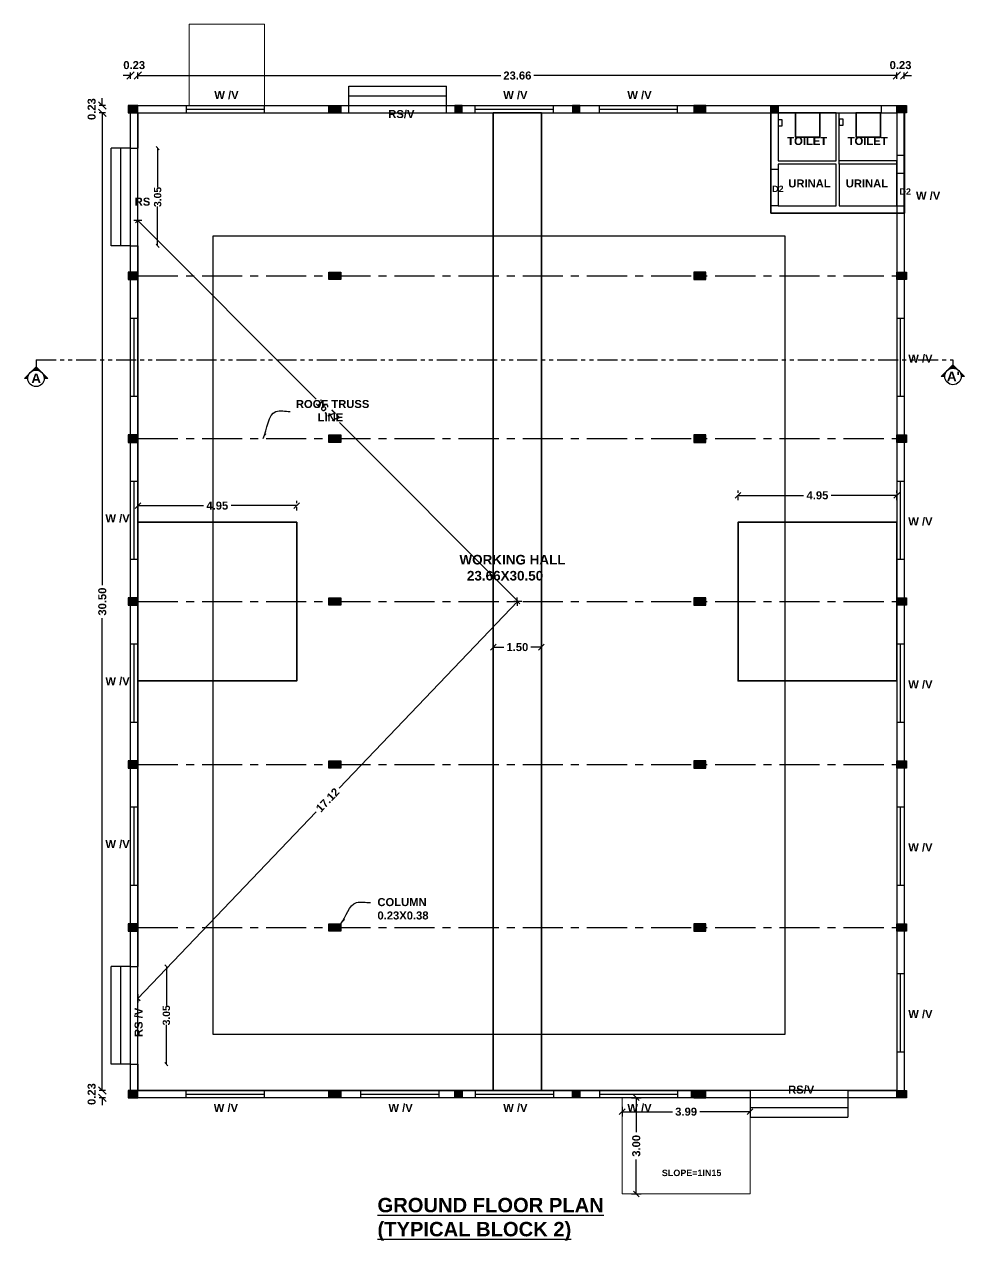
# Model space of a CAD drawing. Header units: metres. Extents: x 5701 to 70840, y 2546 to 3839.
# Drawn here: x 5973.12 to 6002.43, y 2546.17 to 2584.12 of the extents above; entities that cross this region are included whole.
import ezdxf

# ---------------------------------------------------------------- set-up
doc = ezdxf.new("R2010")
doc.units = ezdxf.units.M
doc.header["$PDMODE"] = 34
for name, pattern in [('CENTER', [2, 1.25, -0.25, 0.25, -0.25]), ('DOT2', [0.125, 0, -0.125]), ('PHANTOM2', [1.25, 0.625, -0.125, 0.125, -0.125, 0.125, -0.125])]:
    doc.linetypes.add(name, pattern=pattern)
for name, color, linetype, lineweight in [('BLK_2_DA_RAMP_1', 7, 'Continuous', 0), ('DIST_EXIT', 7, 'Continuous', 0), ('WASTE_DISPOSAL', 7, 'Continuous', 0)]:
    doc.layers.add(name, color=color, linetype=linetype, lineweight=lineweight)
for name, color, linetype in [('BLK_2_FLR_0_BLT_UP_AREA', 7, 'Continuous'), ('BLK_2_FLR_0_EXIT_WIDTH_DOOR', 7, 'Continuous'), ('BLK_2_FLR_0_REGULAR_ROOM_1', 7, 'Continuous'), ('BLK_2_FLR_0_ROOM_1_LIGHT_VENTILATION_1', 7, 'Continuous'), ('BLK_2_FLR_0_ROOM_1_LIGHT_VENTILATION_2', 7, 'Continuous'), ('BLK_2_FLR_0_ROOM_1_LIGHT_VENTILATION_3', 7, 'Continuous'), ('BLK_2_FLR_0_URINAL', 235, 'Continuous'), ('BLK_2_FLR_0_WASH', 243, 'Continuous'), ('BLK_2_FLR_0_WATER_CLOSET', 213, 'Continuous'), ('BLK_2_FLR_1_ROOF_AREA', 7, 'Continuous'), ('TOILET_VENTILATION', 7, 'Continuous'), ('WORKSHOP_AREA', 7, 'Continuous')]:
    doc.layers.add(name, color=color, linetype=linetype)
doc.styles.get("Standard").update_dxf_attribs({"font": 'arialbd.ttf'})
doc.styles.add('style1', font='arialbd.ttf', dxfattribs={"height": 0.24})
doc.dimstyles.new('APP', dxfattribs={"dimscale": 0, "dimtxt": 0.23, "dimasz": 0.1, "dimexe": 0.18, "dimexo": 0.0625, "dimgap": 0, "dimtad": 0, "dimzin": 4, "dimdsep": 46, "dimtxsty": 'Standard', "dimblk1": 'OBLIQUE', "dimblk2": 'OBLIQUE', "dimsah": 1, "dimcen": 0.09, "dimse1": 1, "dimse2": 1, "dimclrt": 4, "dimadec": 0, "dimazin": 0, "dimtfac": 1, "dimtmove": 0, "dimatfit": 3, "dimldrblk": 'OBLIQUE', "dimfxl": 0, "dimtolj": 1, "dimtzin": 0, "dimarcsym": 0})
doc.dimstyles.get("Standard").update_dxf_attribs({"dimtxt": 0.18, "dimasz": 0.18, "dimexe": 0.18, "dimexo": 0.0625, "dimgap": 0.09, "dimtad": 0, "dimtih": 1, "dimtoh": 1, "dimdec": 4, "dimzin": 0, "dimdsep": 46, "dimtxsty": 'Standard', "dimcen": 0.09, "dimsd1": 1, "dimsd2": 1, "dimadec": 0, "dimazin": 0, "dimtfac": 1, "dimtdec": 4, "dimtofl": 0, "dimtmove": 0, "dimatfit": 3, "dimfxl": 0, "dimtolj": 1, "dimtzin": 0, "dimarcsym": 0})
doc.dimstyles.new('STANDARD$0', dxfattribs={"dimtxt": 0.25, "dimasz": 0.18, "dimexe": 0.15, "dimexo": 0.15, "dimgap": 0.1, "dimtad": 0, "dimzin": 0, "dimdsep": 46, "dimtxsty": 'Standard', "dimblk": 'OBLIQUE', "dimcen": 0.0625, "dimdle": 0.02, "dimadec": 0, "dimazin": 0, "dimtfac": 1, "dimtix": 1, "dimtofl": 0, "dimtmove": 2, "dimatfit": 3, "dimldrblk": 'OBLIQUE', "dimfxl": 0, "dimtolj": 1, "dimtzin": 0, "dimarcsym": 0})

# ---------------------------------------------------------------- blocks, each defined once
blk = doc.blocks.new('_Oblique')
at = {"color": 0, "linetype": 'ByBlock', "lineweight": -2}
blk.add_line((-0.5, -0.5), (0.5, 0.5), dxfattribs=at)
blk = doc.blocks.new('*D65')
at = {"layer": 'BLK_2_FLR_0_EXIT_WIDTH_DOOR', "color": 0, "lineweight": -2}
for p, q in [((5977.274, 2580.258), (5977.274, 2579.035)), ((5977.274, 2577.208), (5977.274, 2578.431))]:
    blk.add_line(p, q, dxfattribs=at)
at = {"layer": 'Defpoints', "color": 0}
for p in [(5976.658, 2580.258), (5976.658, 2577.208), (5977.274, 2577.208)]:
    blk.add_point(p, dxfattribs=at)
at = {"layer": 'BLK_2_FLR_0_EXIT_WIDTH_DOOR', "color": 0, "lineweight": -2, "xscale": 0.1, "yscale": 0.1, "zscale": 0.1}
for p, rotation in [((5977.274, 2580.258), 90), ((5977.274, 2577.208), 270)]:
    blk.add_blockref('_Oblique', p, dxfattribs=dict(at, rotation=rotation))
at = {"layer": 'BLK_2_FLR_0_EXIT_WIDTH_DOOR', "color": 4, "insert": (5977.274, 2578.733), "char_height": 0.23, "attachment_point": 5, "rotation": 90}
blk.add_mtext('\\A1;3.05', dxfattribs=at)
blk = doc.blocks.new('*D66')
at = {"layer": 'BLK_2_FLR_0_EXIT_WIDTH_DOOR', "color": 0, "lineweight": -2}
for p, q in [((5977.546, 2554.727), (5977.546, 2553.503)), ((5977.546, 2551.677), (5977.546, 2552.9))]:
    blk.add_line(p, q, dxfattribs=at)
at = {"layer": 'Defpoints', "color": 0}
for p in [(5976.658, 2554.727), (5976.658, 2551.677), (5977.546, 2551.677)]:
    blk.add_point(p, dxfattribs=at)
at = {"layer": 'BLK_2_FLR_0_EXIT_WIDTH_DOOR', "color": 0, "lineweight": -2, "xscale": 0.1, "yscale": 0.1, "zscale": 0.1}
for p, rotation in [((5977.546, 2554.727), 90), ((5977.546, 2551.677), 270)]:
    blk.add_blockref('_Oblique', p, dxfattribs=dict(at, rotation=rotation))
at = {"layer": 'BLK_2_FLR_0_EXIT_WIDTH_DOOR', "color": 4, "insert": (5977.546, 2553.202), "char_height": 0.23, "attachment_point": 5, "rotation": 90}
blk.add_mtext('\\A1;3.05', dxfattribs=at)
blk = doc.blocks.new('*D67')
at = {"layer": 'Defpoints', "color": 0}
for p in [(5988.488, 2566.109), (5976.658, 2553.729), (5976.658, 2553.729)]:
    blk.add_point(p, dxfattribs=at)
at = {"layer": 'DIST_EXIT', "color": 0, "lineweight": -2}
for p, q in [((5988.502, 2566.123), (5982.928, 2560.291)), ((5976.644, 2553.714), (5982.217, 2559.547))]:
    blk.add_line(p, q, dxfattribs=at)
at = {"layer": 'DIST_EXIT', "color": 0, "linetype": 'DOT2', "lineweight": -2}
for p, q in [((5988.488, 2566.109), (5988.596, 2566.005)), ((5976.658, 2553.729), (5976.766, 2553.625))]:
    blk.add_line(p, q, dxfattribs=at)
at = {"layer": 'DIST_EXIT', "color": 0, "lineweight": -2, "xscale": 0.18, "yscale": 0.18, "zscale": 0.18}
for p, rotation in [((5988.488, 2566.109), 46.30213699545871), ((5976.658, 2553.729), 226.3021369954587)]:
    blk.add_blockref('_Oblique', p, dxfattribs=dict(at, rotation=rotation))
at = {"layer": 'DIST_EXIT', "color": 0, "insert": (5982.573, 2559.919), "char_height": 0.25, "attachment_point": 5, "rotation": 46.3021}
blk.add_mtext('\\A1;17.12', dxfattribs=at)
blk = doc.blocks.new('*D68')
at = {"layer": 'Defpoints', "color": 0}
for p in [(5976.658, 2577.997), (5976.658, 2577.997), (5988.502, 2566.123)]:
    blk.add_point(p, dxfattribs=at)
at = {"layer": 'DIST_EXIT', "color": 0, "linetype": 'DOT2', "lineweight": -2}
for p, q in [((5976.658, 2577.997), (5976.552, 2577.891)), ((5988.502, 2566.123), (5988.395, 2566.017))]:
    blk.add_line(p, q, dxfattribs=at)
at = {"layer": 'DIST_EXIT', "color": 0, "lineweight": -2}
for p, q in [((5976.644, 2578.011), (5982.216, 2572.425)), ((5988.516, 2566.109), (5982.944, 2571.695))]:
    blk.add_line(p, q, dxfattribs=at)
at = {"layer": 'DIST_EXIT', "color": 0, "lineweight": -2, "xscale": 0.18, "yscale": 0.18, "zscale": 0.18}
for p, rotation in [((5976.658, 2577.997), 134.9287324390408), ((5988.502, 2566.123), 314.9287324390408)]:
    blk.add_blockref('_Oblique', p, dxfattribs=dict(at, rotation=rotation))
at = {"layer": 'DIST_EXIT', "color": 0, "insert": (5982.58, 2572.06), "char_height": 0.25, "attachment_point": 5, "rotation": 314.9287}
blk.add_mtext('\\A1;16.77', dxfattribs=at)
blk = doc.blocks.new('*D69')
at = {"layer": 'BLK_2_DA_RAMP_1', "color": 0, "lineweight": -2}
for p, q in [((5992.045, 2550.629), (5992.345, 2550.629)), ((5992.195, 2550.649), (5992.195, 2549.554)), ((5992.195, 2547.609), (5992.195, 2548.704)), ((5992.045, 2547.629), (5992.345, 2547.629))]:
    blk.add_line(p, q, dxfattribs=at)
at = {"layer": 'Defpoints', "color": 0}
for p in [(5991.756, 2550.629), (5991.756, 2547.629), (5992.195, 2547.629)]:
    blk.add_point(p, dxfattribs=at)
at = {"layer": 'BLK_2_DA_RAMP_1', "color": 0, "lineweight": -2, "xscale": 0.18, "yscale": 0.18, "zscale": 0.18}
for p, rotation in [((5992.195, 2550.629), 90), ((5992.195, 2547.629), 270)]:
    blk.add_blockref('_Oblique', p, dxfattribs=dict(at, rotation=rotation))
at = {"layer": 'BLK_2_DA_RAMP_1', "color": 0, "insert": (5992.195, 2549.129), "char_height": 0.25, "attachment_point": 5, "rotation": 90}
blk.add_mtext('\\A1;3.00', dxfattribs=at)
blk = doc.blocks.new('*D70')
at = {"layer": 'BLK_2_DA_RAMP_1', "color": 0, "lineweight": -2}
for p, q in [((5991.736, 2550.194), (5993.324, 2550.194)), ((5991.756, 2550.344), (5991.756, 2550.044)), ((5995.763, 2550.194), (5994.175, 2550.194)), ((5995.743, 2550.344), (5995.743, 2550.044))]:
    blk.add_line(p, q, dxfattribs=at)
at = {"layer": 'Defpoints', "color": 0}
for p in [(5991.756, 2550.629), (5995.743, 2550.629), (5991.756, 2550.194)]:
    blk.add_point(p, dxfattribs=at)
at = {"layer": 'BLK_2_DA_RAMP_1', "color": 0, "lineweight": -2, "xscale": 0.18, "yscale": 0.18, "zscale": 0.18, "rotation": 180}
blk.add_blockref('_Oblique', (5991.756, 2550.194), dxfattribs=at)
at = {"layer": 'BLK_2_DA_RAMP_1', "color": 0, "lineweight": -2, "xscale": 0.18, "yscale": 0.18, "zscale": 0.18}
blk.add_blockref('_Oblique', (5995.743, 2550.194), dxfattribs=at)
at = {"layer": 'BLK_2_DA_RAMP_1', "color": 0, "insert": (5993.749, 2550.194), "char_height": 0.25, "attachment_point": 5}
blk.add_mtext('\\A1;3.99', dxfattribs=at)
blk = doc.blocks.new('*D107')
at = {"layer": 'BLK_2_FLR_0_ROOM_1_LIGHT_VENTILATION_1', "color": 0, "lineweight": -2}
for p, q in [((5976.638, 2569.102), (5978.701, 2569.102)), ((5981.628, 2569.102), (5979.564, 2569.102))]:
    blk.add_line(p, q, dxfattribs=at)
at = {"layer": 'BLK_2_FLR_0_ROOM_1_LIGHT_VENTILATION_1', "color": 0, "linetype": 'DOT2', "lineweight": -2}
for p, q in [((5976.658, 2568.952), (5976.658, 2569.252)), ((5981.608, 2568.952), (5981.608, 2569.252))]:
    blk.add_line(p, q, dxfattribs=at)
at = {"layer": 'Defpoints', "color": 0}
for p in [(5981.608, 2569.102), (5976.658, 2568.584), (5981.608, 2568.584)]:
    blk.add_point(p, dxfattribs=at)
at = {"layer": 'BLK_2_FLR_0_ROOM_1_LIGHT_VENTILATION_1', "color": 0, "lineweight": -2, "xscale": 0.18, "yscale": 0.18, "zscale": 0.18, "rotation": 180}
blk.add_blockref('_Oblique', (5976.658, 2569.102), dxfattribs=at)
at = {"layer": 'BLK_2_FLR_0_ROOM_1_LIGHT_VENTILATION_1', "color": 0, "lineweight": -2, "xscale": 0.18, "yscale": 0.18, "zscale": 0.18}
blk.add_blockref('_Oblique', (5981.608, 2569.102), dxfattribs=at)
at = {"layer": 'BLK_2_FLR_0_ROOM_1_LIGHT_VENTILATION_1', "color": 0, "lineweight": 35, "insert": (5979.133, 2569.102), "char_height": 0.25, "attachment_point": 5}
blk.add_mtext('\\A1;4.95', dxfattribs=at)
blk = doc.blocks.new('*D108')
at = {"layer": 'BLK_2_FLR_0_ROOM_1_LIGHT_VENTILATION_2', "color": 0, "linetype": 'DOT2', "lineweight": -2}
for p, q in [((5995.368, 2569.273), (5995.368, 2569.573)), ((6000.318, 2569.273), (6000.318, 2569.573))]:
    blk.add_line(p, q, dxfattribs=at)
at = {"layer": 'BLK_2_FLR_0_ROOM_1_LIGHT_VENTILATION_2', "color": 0, "lineweight": -2}
for p, q in [((5995.348, 2569.423), (5997.411, 2569.423)), ((6000.338, 2569.423), (5998.274, 2569.423))]:
    blk.add_line(p, q, dxfattribs=at)
at = {"layer": 'Defpoints', "color": 0}
for p in [(6000.318, 2569.423), (5995.368, 2568.584), (6000.318, 2568.584)]:
    blk.add_point(p, dxfattribs=at)
at = {"layer": 'BLK_2_FLR_0_ROOM_1_LIGHT_VENTILATION_2', "color": 0, "lineweight": -2, "xscale": 0.18, "yscale": 0.18, "zscale": 0.18, "rotation": 180}
blk.add_blockref('_Oblique', (5995.368, 2569.423), dxfattribs=at)
at = {"layer": 'BLK_2_FLR_0_ROOM_1_LIGHT_VENTILATION_2', "color": 0, "lineweight": -2, "xscale": 0.18, "yscale": 0.18, "zscale": 0.18}
blk.add_blockref('_Oblique', (6000.318, 2569.423), dxfattribs=at)
at = {"layer": 'BLK_2_FLR_0_ROOM_1_LIGHT_VENTILATION_2', "color": 0, "lineweight": 35, "insert": (5997.843, 2569.423), "char_height": 0.25, "attachment_point": 5}
blk.add_mtext('\\A1;4.95', dxfattribs=at)
blk = doc.blocks.new('*D109')
at = {"layer": 'BLK_2_FLR_0_ROOM_1_LIGHT_VENTILATION_3', "color": 0, "lineweight": -2}
for p, q in [((5987.718, 2564.688), (5988.07, 2564.688)), ((5989.258, 2564.688), (5988.905, 2564.688))]:
    blk.add_line(p, q, dxfattribs=at)
at = {"layer": 'BLK_2_FLR_0_ROOM_1_LIGHT_VENTILATION_3', "color": 0, "linetype": 'DOT2', "lineweight": -2}
for p, q in [((5987.738, 2564.538), (5987.738, 2564.838)), ((5989.238, 2564.538), (5989.238, 2564.838))]:
    blk.add_line(p, q, dxfattribs=at)
at = {"layer": 'Defpoints', "color": 0}
for p in [(5989.238, 2564.688), (5987.738, 2564.037), (5989.238, 2564.037)]:
    blk.add_point(p, dxfattribs=at)
at = {"layer": 'BLK_2_FLR_0_ROOM_1_LIGHT_VENTILATION_3', "color": 0, "lineweight": -2, "xscale": 0.18, "yscale": 0.18, "zscale": 0.18, "rotation": 180}
blk.add_blockref('_Oblique', (5987.738, 2564.688), dxfattribs=at)
at = {"layer": 'BLK_2_FLR_0_ROOM_1_LIGHT_VENTILATION_3', "color": 0, "lineweight": -2, "xscale": 0.18, "yscale": 0.18, "zscale": 0.18}
blk.add_blockref('_Oblique', (5989.238, 2564.688), dxfattribs=at)
at = {"layer": 'BLK_2_FLR_0_ROOM_1_LIGHT_VENTILATION_3', "color": 0, "lineweight": 35, "insert": (5988.488, 2564.688), "char_height": 0.25, "attachment_point": 5}
blk.add_mtext('\\A1;1.50', dxfattribs=at)

msp = doc.modelspace()

# ---------------------------------------------------------------- hatches: boundary and pattern name
h = msp.add_hatch(color=3)
h.dxf.hatch_style = 1
h.paths.add_polyline_path([(5976.35775, 2581.58885), (5976.35775, 2581.35885), (5976.65775, 2581.35885), (5976.65775, 2581.58885)])
h = msp.add_hatch(color=3)
h.dxf.hatch_style = 1
h.paths.add_polyline_path([(5982.60775, 2581.58885), (5982.60775, 2581.35885), (5982.98775, 2581.35885), (5982.98775, 2581.58885)])
h = msp.add_hatch(color=3)
h.dxf.hatch_style = 1
h.paths.add_polyline_path([(5986.76942, 2581.58885), (5986.53942, 2581.58885), (5986.53942, 2581.35885), (5986.76942, 2581.35885)])
h = msp.add_hatch(color=3)
h.dxf.hatch_style = 1
h.paths.add_polyline_path([(5990.43608, 2581.58885), (5990.20608, 2581.58885), (5990.20608, 2581.35885), (5990.43608, 2581.35885)])
h = msp.add_hatch(color=3)
h.dxf.hatch_style = 1
h.paths.add_polyline_path([(5993.98775, 2581.58885), (5993.98775, 2581.35885), (5994.36775, 2581.35885), (5994.36775, 2581.58885)])
h = msp.add_hatch(color=3)
h.dxf.hatch_style = 1
h.paths.add_polyline_path([(5996.62254, 2581.58885), (5996.39254, 2581.58885), (5996.39254, 2581.35885), (5996.62254, 2581.35885)])
h = msp.add_hatch(color=3)
h.dxf.hatch_style = 1
h.paths.add_polyline_path([(6000.61775, 2581.58885), (6000.31775, 2581.58885), (6000.31775, 2581.35885), (6000.61775, 2581.35885)])
h = msp.add_hatch(color=3)
h.dxf.hatch_style = 1
h.paths.add_polyline_path([(5976.35775, 2576.39052), (5976.35775, 2576.16052), (5976.65775, 2576.16052), (5976.65775, 2576.39052)])
h = msp.add_hatch(color=3)
h.dxf.hatch_style = 1
h.paths.add_polyline_path([(5982.60775, 2576.39052), (5982.60775, 2576.16052), (5982.98775, 2576.16052), (5982.98775, 2576.39052)])
h = msp.add_hatch(color=3)
h.dxf.hatch_style = 1
h.paths.add_polyline_path([(5993.98775, 2576.39052), (5993.98775, 2576.16052), (5994.36775, 2576.16052), (5994.36775, 2576.39052)])
h = msp.add_hatch(color=3)
h.dxf.hatch_style = 1
h.paths.add_polyline_path([(6000.61775, 2576.39052), (6000.31775, 2576.39052), (6000.31775, 2576.16052), (6000.61775, 2576.16052)])
h = msp.add_hatch(color=3)
h.dxf.hatch_style = 1
h.paths.add_polyline_path([(5976.35775, 2571.30719), (5976.35775, 2571.07719), (5976.65775, 2571.07719), (5976.65775, 2571.30719)])
h = msp.add_hatch(color=3)
h.dxf.hatch_style = 1
h.paths.add_polyline_path([(5982.60775, 2571.30719), (5982.60775, 2571.07719), (5982.98775, 2571.07719), (5982.98775, 2571.30719)])
h = msp.add_hatch(color=3)
h.dxf.hatch_style = 1
h.paths.add_polyline_path([(5993.98775, 2571.30719), (5993.98775, 2571.07719), (5994.36775, 2571.07719), (5994.36775, 2571.30719)])
h = msp.add_hatch(color=3)
h.dxf.hatch_style = 1
h.paths.add_polyline_path([(6000.61775, 2571.30719), (6000.31775, 2571.30719), (6000.31775, 2571.07719), (6000.61775, 2571.07719)])
h = msp.add_hatch(color=3)
h.dxf.hatch_style = 1
h.paths.add_polyline_path([(5976.35775, 2566.22385), (5976.35775, 2565.99385), (5976.65775, 2565.99385), (5976.65775, 2566.22385)])
h = msp.add_hatch(color=3)
h.dxf.hatch_style = 1
h.paths.add_polyline_path([(5982.60775, 2566.22385), (5982.60775, 2565.99385), (5982.98775, 2565.99385), (5982.98775, 2566.22385)])
h = msp.add_hatch(color=3)
h.dxf.hatch_style = 1
h.paths.add_polyline_path([(5993.98775, 2566.22385), (5993.98775, 2565.99385), (5994.36775, 2565.99385), (5994.36775, 2566.22385)])
h = msp.add_hatch(color=3)
h.dxf.hatch_style = 1
h.paths.add_polyline_path([(6000.61775, 2566.22385), (6000.31775, 2566.22385), (6000.31775, 2565.99385), (6000.61775, 2565.99385)])
h = msp.add_hatch(color=3)
h.dxf.hatch_style = 1
h.paths.add_polyline_path([(5976.35775, 2561.14052), (5976.35775, 2560.91052), (5976.65775, 2560.91052), (5976.65775, 2561.14052)])
h = msp.add_hatch(color=3)
h.dxf.hatch_style = 1
h.paths.add_polyline_path([(5982.60775, 2561.14052), (5982.60775, 2560.91052), (5982.98775, 2560.91052), (5982.98775, 2561.14052)])
h = msp.add_hatch(color=3)
h.dxf.hatch_style = 1
h.paths.add_polyline_path([(5993.98775, 2561.14052), (5993.98775, 2560.91052), (5994.36775, 2560.91052), (5994.36775, 2561.14052)])
h = msp.add_hatch(color=3)
h.dxf.hatch_style = 1
h.paths.add_polyline_path([(6000.61775, 2561.14052), (6000.31775, 2561.14052), (6000.31775, 2560.91052), (6000.61775, 2560.91052)])
h = msp.add_hatch(color=3)
h.dxf.hatch_style = 1
h.paths.add_polyline_path([(5976.35775, 2556.05719), (5976.35775, 2555.82719), (5976.65775, 2555.82719), (5976.65775, 2556.05719)])
h = msp.add_hatch(color=3)
h.dxf.hatch_style = 1
h.paths.add_polyline_path([(5982.60775, 2556.05719), (5982.60775, 2555.82719), (5982.98775, 2555.82719), (5982.98775, 2556.05719)])
h = msp.add_hatch(color=3)
h.dxf.hatch_style = 1
h.paths.add_polyline_path([(5993.98775, 2556.05719), (5993.98775, 2555.82719), (5994.36775, 2555.82719), (5994.36775, 2556.05719)])
h = msp.add_hatch(color=3)
h.dxf.hatch_style = 1
h.paths.add_polyline_path([(6000.61775, 2556.05719), (6000.31775, 2556.05719), (6000.31775, 2555.82719), (6000.61775, 2555.82719)])
h = msp.add_hatch(color=3)
h.dxf.hatch_style = 1
h.paths.add_polyline_path([(5976.35775, 2550.85885), (5976.35775, 2550.62885), (5976.65775, 2550.62885), (5976.65775, 2550.85885)])
h = msp.add_hatch(color=3)
h.dxf.hatch_style = 1
h.paths.add_polyline_path([(5982.60775, 2550.85885), (5982.60775, 2550.62885), (5982.98775, 2550.62885), (5982.98775, 2550.85885)])
h = msp.add_hatch(color=3)
h.dxf.hatch_style = 1
h.paths.add_polyline_path([(5986.76942, 2550.62885), (5986.76942, 2550.85885), (5986.53942, 2550.85885), (5986.53942, 2550.62885)])
h = msp.add_hatch(color=3)
h.dxf.hatch_style = 1
h.paths.add_polyline_path([(5990.43608, 2550.62885), (5990.43608, 2550.85885), (5990.20608, 2550.85885), (5990.20608, 2550.62885)])
h = msp.add_hatch(color=3)
h.dxf.hatch_style = 1
h.paths.add_polyline_path([(5993.91275, 2550.85885), (5993.91275, 2550.62885), (5994.29275, 2550.62885), (5994.29275, 2550.85885)])
h = msp.add_hatch(color=3)
h.dxf.hatch_style = 1
h.paths.add_polyline_path([(5993.98775, 2550.85885), (5993.98775, 2550.62885), (5994.36775, 2550.62885), (5994.36775, 2550.85885)])
h = msp.add_hatch(color=3)
h.dxf.hatch_style = 1
h.paths.add_polyline_path([(6000.61775, 2550.85885), (6000.31775, 2550.85885), (6000.31775, 2550.62885), (6000.61775, 2550.62885)])

# ---------------------------------------------------------------- linework, layer by layer
at = {"color": 3}
for p, q in [((5976.42775, 2582.52019), (5976.19775, 2582.52019)), ((5976.65775, 2582.52019), (5976.88775, 2582.52019)), ((5976.65775, 2582.52019), (5987.97133, 2582.52019)), ((6000.31775, 2582.52019), (5989.00417, 2582.52019)), ((6000.31775, 2582.52019), (6000.08775, 2582.52019)), ((6000.54775, 2582.52019), (6000.77775, 2582.52019)), ((5975.54864, 2581.58885), (5975.54864, 2581.81885)), ((5975.54864, 2581.35885), (5975.54864, 2581.12885)), ((5975.54864, 2581.35885), (5975.54864, 2566.62066)), ((5975.54864, 2550.85885), (5975.54864, 2565.59704)), ((5975.54864, 2550.85885), (5975.54864, 2551.08885)), ((5975.54864, 2550.62885), (5975.54864, 2550.39885))]:
    msp.add_line(p, q, dxfattribs=at)
for p, q in [((5976.42775, 2582.42019), (5976.42775, 2582.62019)), ((5976.65775, 2582.42019), (5976.65775, 2582.62019)), ((5976.65775, 2582.42019), (5976.65775, 2582.62019)), ((6000.31775, 2582.42019), (6000.31775, 2582.62019)), ((6000.31775, 2582.42019), (6000.31775, 2582.62019)), ((6000.54775, 2582.42019), (6000.54775, 2582.62019)), ((5983.23223, 2581.58885), (5983.23223, 2582.18885)), ((5983.23223, 2582.18885), (5986.28223, 2582.18885)), ((5986.28223, 2581.58885), (5986.28223, 2582.18885)), ((5983.23223, 2581.88885), (5986.28223, 2581.88885)), ((5975.64864, 2581.58885), (5975.44864, 2581.58885)), ((5975.64864, 2581.35885), (5975.44864, 2581.35885)), ((5975.64864, 2581.35885), (5975.44864, 2581.35885)), ((5976.65775, 2581.35885), (5982.75775, 2581.35885)), ((5976.65775, 2581.35885), (5976.65775, 2580.25825)), ((5976.65775, 2581.35885), (5976.65775, 2580.25825)), ((5978.16877, 2581.35885), (5978.16877, 2581.58885)), ((5978.16877, 2581.47385), (5980.60877, 2581.47385)), ((5980.60877, 2581.35885), (5980.60877, 2581.58885)), ((5982.98775, 2581.35885), (5983.23223, 2581.35885)), ((5983.23223, 2581.35885), (5983.23223, 2581.58885)), ((5986.28223, 2581.35885), (5986.28223, 2581.58885)), ((5986.28223, 2581.35885), (5993.98775, 2581.35885)), ((5987.17534, 2581.35885), (5987.17534, 2581.58885)), ((5987.17534, 2581.47385), (5989.61534, 2581.47385)), ((5989.61534, 2581.35885), (5989.61534, 2581.58885)), ((5991.04488, 2581.35885), (5991.04488, 2581.58885)), ((5991.04488, 2581.47385), (5993.48488, 2581.47385)), ((5993.48488, 2581.35885), (5993.48488, 2581.58885)), ((5994.21775, 2581.35885), (6000.31775, 2581.35885)), ((5996.39254, 2581.58885), (6000.54775, 2581.58885)), ((5996.39254, 2578.22885), (5996.39254, 2581.51782)), ((5996.40986, 2581.58885), (6000.50986, 2581.58885)), ((5996.60986, 2581.35885), (5998.40986, 2581.35885)), ((5996.62734, 2581.35569), (5996.62734, 2581.58569)), ((5996.62734, 2581.35569), (5999.60734, 2581.35569)), ((5998.50986, 2581.35885), (6000.30986, 2581.35885)), ((5998.52254, 2579.75885), (5998.52254, 2581.35885)), ((5999.83734, 2581.35569), (5999.83734, 2581.58569)), ((6000.31775, 2581.35885), (6000.31775, 2550.85885)), ((6000.54775, 2578.22885), (6000.54775, 2581.58885)), ((5976.42775, 2580.25825), (5975.82775, 2580.25825)), ((5975.82775, 2577.20825), (5975.82775, 2580.25825)), ((5976.12775, 2577.20825), (5976.12775, 2580.25825)), ((5976.42775, 2580.25825), (5976.65775, 2580.25825)), ((5998.52254, 2579.75885), (5998.52254, 2578.45885)), ((6000.31775, 2580.03719), (6000.54775, 2580.03719)), ((6000.32254, 2578.45885), (6000.32254, 2579.85885)), ((5996.62254, 2579.59118), (5996.39254, 2579.59118)), ((6000.32254, 2579.4718), (6000.55254, 2579.4718)), ((5996.62254, 2578.45885), (5996.39254, 2578.45885)), ((5996.39254, 2578.22885), (6000.54775, 2578.22885)), ((5998.52254, 2578.45885), (6000.32254, 2578.45885)), ((6000.32254, 2578.45885), (6000.55254, 2578.45885)), ((5976.42775, 2577.20825), (5975.82775, 2577.20825)), ((5976.42775, 2577.20825), (5976.65775, 2577.20825)), ((5976.65775, 2577.20825), (5976.65775, 2554.72659)), ((5976.65775, 2577.20825), (5976.65775, 2554.72659)), ((5976.42775, 2574.95385), (5976.65775, 2574.95385)), ((5976.54275, 2572.51385), (5976.54275, 2574.95385)), ((6000.31775, 2574.95385), (6000.54775, 2574.95385)), ((6000.43275, 2572.51385), (6000.43275, 2574.95385)), ((5973.11784, 2573.07247), (5973.48154, 2573.43617)), ((5973.3103, 2573.26434), (5973.31, 2573.26464)), ((5973.32149, 2573.27378), (5973.32032, 2573.27495)), ((5973.33328, 2573.28261), (5973.33063, 2573.28526)), ((5973.34568, 2573.29084), (5973.34094, 2573.29558)), ((5973.35872, 2573.29842), (5973.35126, 2573.30589)), ((5973.37242, 2573.30535), (5973.36157, 2573.3162)), ((5973.38683, 2573.31157), (5973.37188, 2573.32652)), ((5973.40199, 2573.31704), (5973.38219, 2573.33683)), ((5973.41798, 2573.32167), (5973.39251, 2573.34714)), ((5973.43489, 2573.32538), (5973.40282, 2573.35745)), ((5973.45286, 2573.32804), (5973.41313, 2573.36777)), ((5973.47205, 2573.32947), (5973.42345, 2573.37808)), ((5973.49275, 2573.3294), (5973.43376, 2573.38839)), ((5973.51536, 2573.32741), (5973.44407, 2573.39871)), ((5973.54064, 2573.32277), (5973.45439, 2573.40902)), ((5973.57012, 2573.31391), (5973.4647, 2573.41933)), ((5973.60857, 2573.29608), (5973.47501, 2573.42965)), ((5973.48154, 2573.43617), (5973.84524, 2573.07247)), ((6001.7045, 2573.13309), (6002.0682, 2573.49679)), ((6001.90815, 2573.33439), (6001.90698, 2573.33557)), ((6001.91994, 2573.34323), (6001.91729, 2573.34588)), ((6001.93235, 2573.35145), (6001.92761, 2573.35619)), ((6001.94538, 2573.35904), (6001.93792, 2573.36651)), ((6001.95908, 2573.36597), (6001.94823, 2573.37682)), ((6001.97349, 2573.37219), (6001.95855, 2573.38713)), ((6001.98865, 2573.37765), (6001.96886, 2573.39744)), ((6002.00464, 2573.38229), (6001.97917, 2573.40776)), ((6002.02156, 2573.386), (6001.98948, 2573.41807)), ((6002.03952, 2573.38866), (6001.9998, 2573.42838)), ((6002.05872, 2573.39009), (6002.01011, 2573.4387)), ((6002.07941, 2573.39002), (6002.02042, 2573.44901)), ((6002.10203, 2573.38803), (6002.03074, 2573.45932)), ((6002.1273, 2573.38338), (6002.04105, 2573.46964)), ((6002.15678, 2573.37453), (6002.05136, 2573.47995)), ((6002.19524, 2573.3567), (6002.06168, 2573.49026)), ((6002.0682, 2573.49679), (6002.43191, 2573.13309)), ((5973.22437, 2573.07247), (5973.11784, 2573.07247)), ((5973.22437, 2573.07247), (5973.1192, 2573.07247)), ((5973.15152, 2573.07247), (5973.13468, 2573.08932)), ((5973.17215, 2573.07247), (5973.145, 2573.09963)), ((5973.19278, 2573.07247), (5973.15531, 2573.10994)), ((5973.2134, 2573.07247), (5973.16562, 2573.12025)), ((5973.22454, 2573.08196), (5973.17593, 2573.13057)), ((5973.22597, 2573.10116), (5973.18625, 2573.14088)), ((5973.22863, 2573.11912), (5973.19656, 2573.15119)), ((5973.23234, 2573.13604), (5973.20687, 2573.16151)), ((5973.23698, 2573.15203), (5973.21719, 2573.17182)), ((5973.24244, 2573.16719), (5973.2275, 2573.18213)), ((5973.24866, 2573.18159), (5973.23781, 2573.19245)), ((5973.25559, 2573.19529), (5973.24813, 2573.20276)), ((5973.26318, 2573.20833), (5973.25844, 2573.21307)), ((5973.2714, 2573.22073), (5973.26875, 2573.22338)), ((5973.28024, 2573.23252), (5973.27906, 2573.2337)), ((5973.28967, 2573.24372), (5973.28938, 2573.24401)), ((5973.83218, 2573.07247), (5973.70515, 2573.19951)), ((5973.81156, 2573.07247), (5973.72298, 2573.16105)), ((5973.79093, 2573.07247), (5973.73183, 2573.13157)), ((5973.77031, 2573.07247), (5973.73648, 2573.1063)), ((5973.74968, 2573.07247), (5973.73847, 2573.08368)), ((5973.84524, 2573.07247), (5973.73872, 2573.07247)), ((6001.81103, 2573.13309), (6001.7045, 2573.13309)), ((6001.81103, 2573.13309), (6001.70586, 2573.13309)), ((6001.75881, 2573.13309), (6001.73166, 2573.16025)), ((6001.77944, 2573.13309), (6001.74197, 2573.17056)), ((6001.80007, 2573.13309), (6001.75229, 2573.18087)), ((6001.8112, 2573.14258), (6001.7626, 2573.19118)), ((6001.81263, 2573.16177), (6001.77291, 2573.2015)), ((6001.8153, 2573.17974), (6001.78322, 2573.21181)), ((6001.81901, 2573.19665), (6001.79354, 2573.22212)), ((6001.82364, 2573.21264), (6001.80385, 2573.23244)), ((6001.82911, 2573.22781), (6001.81416, 2573.24275)), ((6001.83533, 2573.24221), (6001.82448, 2573.25306)), ((6002.41885, 2573.13309), (6002.29182, 2573.26012)), ((6002.39822, 2573.13309), (6002.30964, 2573.22167)), ((6002.3776, 2573.13309), (6002.3185, 2573.19219)), ((6002.35697, 2573.13309), (6002.32315, 2573.16691)), ((6002.33634, 2573.13309), (6002.32514, 2573.1443)), ((6002.43191, 2573.13309), (6002.32538, 2573.13309)), ((5976.42775, 2572.51385), (5976.65775, 2572.51385)), ((6000.31775, 2572.51385), (6000.54775, 2572.51385)), ((5976.42775, 2569.87052), (5976.65775, 2569.87052)), ((5976.54275, 2567.43052), (5976.54275, 2569.87052)), ((6000.31775, 2569.87052), (6000.54775, 2569.87052)), ((6000.43275, 2567.43052), (6000.43275, 2569.87052)), ((5976.42775, 2567.43052), (5976.65775, 2567.43052)), ((6000.31775, 2567.43052), (6000.54775, 2567.43052)), ((5976.42775, 2564.78719), (5976.65775, 2564.78719)), ((5976.54275, 2562.34719), (5976.54275, 2564.78719)), ((6000.31775, 2564.78719), (6000.54775, 2564.78719)), ((6000.43275, 2562.34719), (6000.43275, 2564.78719)), ((5976.42775, 2562.34719), (5976.65775, 2562.34719)), ((6000.31775, 2562.34719), (6000.54775, 2562.34719)), ((5976.42775, 2559.70385), (5976.65775, 2559.70385)), ((5976.54275, 2557.26385), (5976.54275, 2559.70385)), ((6000.31775, 2559.70385), (6000.54775, 2559.70385)), ((6000.43275, 2557.26385), (6000.43275, 2559.70385)), ((5976.42775, 2557.26385), (5976.65775, 2557.26385)), ((6000.31775, 2557.26385), (6000.54775, 2557.26385)), ((5976.42775, 2554.72659), (5975.82775, 2554.72659)), ((5975.82775, 2551.67659), (5975.82775, 2554.72659)), ((5976.12775, 2551.67659), (5976.12775, 2554.72659)), ((5976.42775, 2554.72659), (5976.65775, 2554.72659)), ((6000.31775, 2554.50552), (6000.54775, 2554.50552)), ((6000.43275, 2552.06552), (6000.43275, 2554.50552)), ((6000.31775, 2552.06552), (6000.54775, 2552.06552)), ((5976.42775, 2551.67659), (5975.82775, 2551.67659)), ((5976.42775, 2551.67659), (5976.65775, 2551.67659)), ((5976.65775, 2551.67659), (5976.65775, 2550.85885)), ((5976.65775, 2551.67659), (5976.65775, 2550.85885)), ((5975.64864, 2550.85885), (5975.44864, 2550.85885)), ((5975.64864, 2550.85885), (5975.44864, 2550.85885)), ((5975.64864, 2550.62885), (5975.44864, 2550.62885)), ((5976.65775, 2550.85885), (5982.75775, 2550.85885)), ((5978.15065, 2550.85885), (5978.15065, 2550.62885)), ((5978.15065, 2550.74385), (5980.59065, 2550.74385)), ((5980.59065, 2550.85885), (5980.59065, 2550.62885)), ((5982.98775, 2550.85885), (5993.98775, 2550.85885)), ((5983.59654, 2550.85885), (5983.59654, 2550.62885)), ((5983.59654, 2550.74385), (5986.03654, 2550.74385)), ((5986.03654, 2550.85885), (5986.03654, 2550.62885)), ((5987.17534, 2550.85885), (5987.17534, 2550.62885)), ((5987.17534, 2550.74385), (5989.61534, 2550.74385)), ((5989.61534, 2550.85885), (5989.61534, 2550.62885)), ((5991.04488, 2550.85885), (5991.04488, 2550.62885)), ((5991.04488, 2550.74385), (5993.48488, 2550.74385)), ((5993.48488, 2550.85885), (5993.48488, 2550.62885)), ((5994.21775, 2550.85885), (5995.74275, 2550.85885)), ((5995.74275, 2550.85885), (5995.74275, 2550.62885)), ((5995.74275, 2550.62885), (5995.74275, 2550.02885)), ((5998.79275, 2550.85885), (6000.31775, 2550.85885)), ((5998.79275, 2550.85885), (5998.79275, 2550.62885)), ((5998.79275, 2550.62885), (5998.79275, 2550.02885)), ((5995.74275, 2550.32885), (5998.79275, 2550.32885)), ((5995.74275, 2550.02885), (5998.79275, 2550.02885))]:
    msp.add_line(p, q)
at = {"color": 5, "linetype": 'CENTER'}
for p, q in [((5976.65775, 2576.27552), (6000.31775, 2576.27552)), ((5976.65775, 2571.19219), (6000.31775, 2571.19219)), ((5976.65775, 2566.10885), (6000.31775, 2566.10885)), ((5976.65775, 2561.02552), (6000.31775, 2561.02552)), ((5976.65775, 2555.94219), (6000.31775, 2555.94219))]:
    msp.add_line(p, q, dxfattribs=at)
at = {"color": 5, "linetype": 'PHANTOM2'}
for p, q in [((5973.48154, 2573.65565), (6002.0682, 2573.65565)), ((5973.48154, 2573.65565), (5973.48154, 2573.43617)), ((6002.0682, 2573.65565), (6002.0682, 2573.49679))]:
    msp.add_line(p, q, dxfattribs=at)
for points in [[(5976.35775, 2581.58885), (5976.35775, 2581.35885), (5976.65775, 2581.35885), (5976.65775, 2581.58885)], [(5976.42775, 2581.58885), (6000.54775, 2581.58885), (6000.54775, 2550.62885), (5976.42775, 2550.62885)], [(5982.98775, 2581.58885), (5982.98775, 2581.35885), (5982.60775, 2581.35885), (5982.60775, 2581.58885)], [(5986.76942, 2581.58885), (5986.53942, 2581.58885), (5986.53942, 2581.35885), (5986.76942, 2581.35885)], [(5990.43608, 2581.58885), (5990.20608, 2581.58885), (5990.20608, 2581.35885), (5990.43608, 2581.35885)], [(5993.98775, 2581.58885), (5993.98775, 2581.35885), (5994.36775, 2581.35885), (5994.36775, 2581.58885)], [(5996.62254, 2581.35885), (5996.39254, 2581.35885), (5996.39254, 2581.58885), (5996.62254, 2581.58885)], [(6000.61775, 2581.58885), (6000.61775, 2581.35885), (6000.31775, 2581.35885), (6000.31775, 2581.58885)], [(5976.35775, 2576.39052), (5976.35775, 2576.16052), (5976.65775, 2576.16052), (5976.65775, 2576.39052)], [(5982.98775, 2576.39052), (5982.98775, 2576.16052), (5982.60775, 2576.16052), (5982.60775, 2576.39052)], [(5993.98775, 2576.39052), (5993.98775, 2576.16052), (5994.36775, 2576.16052), (5994.36775, 2576.39052)], [(6000.61775, 2576.39052), (6000.61775, 2576.16052), (6000.31775, 2576.16052), (6000.31775, 2576.39052)], [(5976.35775, 2571.30719), (5976.35775, 2571.07719), (5976.65775, 2571.07719), (5976.65775, 2571.30719)], [(5982.98775, 2571.30719), (5982.98775, 2571.07719), (5982.60775, 2571.07719), (5982.60775, 2571.30719)], [(5993.98775, 2571.30719), (5993.98775, 2571.07719), (5994.36775, 2571.07719), (5994.36775, 2571.30719)], [(6000.61775, 2571.30719), (6000.61775, 2571.07719), (6000.31775, 2571.07719), (6000.31775, 2571.30719)], [(5976.35775, 2566.22385), (5976.35775, 2565.99385), (5976.65775, 2565.99385), (5976.65775, 2566.22385)], [(5982.98775, 2566.22385), (5982.98775, 2565.99385), (5982.60775, 2565.99385), (5982.60775, 2566.22385)], [(5993.98775, 2566.22385), (5993.98775, 2565.99385), (5994.36775, 2565.99385), (5994.36775, 2566.22385)], [(6000.61775, 2566.22385), (6000.61775, 2565.99385), (6000.31775, 2565.99385), (6000.31775, 2566.22385)], [(5976.35775, 2561.14052), (5976.35775, 2560.91052), (5976.65775, 2560.91052), (5976.65775, 2561.14052)], [(5982.98775, 2561.14052), (5982.98775, 2560.91052), (5982.60775, 2560.91052), (5982.60775, 2561.14052)], [(5993.98775, 2561.14052), (5993.98775, 2560.91052), (5994.36775, 2560.91052), (5994.36775, 2561.14052)], [(6000.61775, 2561.14052), (6000.61775, 2560.91052), (6000.31775, 2560.91052), (6000.31775, 2561.14052)], [(5976.35775, 2556.05719), (5976.35775, 2555.82719), (5976.65775, 2555.82719), (5976.65775, 2556.05719)], [(5982.98775, 2556.05719), (5982.98775, 2555.82719), (5982.60775, 2555.82719), (5982.60775, 2556.05719)], [(5993.98775, 2556.05719), (5993.98775, 2555.82719), (5994.36775, 2555.82719), (5994.36775, 2556.05719)], [(6000.61775, 2556.05719), (6000.61775, 2555.82719), (6000.31775, 2555.82719), (6000.31775, 2556.05719)], [(5976.35775, 2550.85885), (5976.35775, 2550.62885), (5976.65775, 2550.62885), (5976.65775, 2550.85885)], [(5982.98775, 2550.85885), (5982.98775, 2550.62885), (5982.60775, 2550.62885), (5982.60775, 2550.85885)], [(5986.76942, 2550.62885), (5986.53942, 2550.62885), (5986.53942, 2550.85885), (5986.76942, 2550.85885)], [(5990.43608, 2550.62885), (5990.20608, 2550.62885), (5990.20608, 2550.85885), (5990.43608, 2550.85885)], [(5994.29275, 2550.85885), (5994.29275, 2550.62885), (5993.91275, 2550.62885), (5993.91275, 2550.85885)], [(5993.98775, 2550.85885), (5993.98775, 2550.62885), (5994.36775, 2550.62885), (5994.36775, 2550.85885)], [(6000.61775, 2550.85885), (6000.61775, 2550.62885), (6000.31775, 2550.62885), (6000.31775, 2550.85885)]]:
    msp.add_lwpolyline(points, close=True)
for points in [[(6000.55254, 2581.58569), (6000.55254, 2578.22885), (5996.39254, 2578.22885), (5996.39254, 2581.58569), (6000.55254, 2581.58569)], [(6000.31775, 2581.35885), (6000.31775, 2579.4718)]]:
    msp.add_lwpolyline(points)
for centre in [(5973.48154, 2573.07247), (6002.0682, 2573.13309)]:
    msp.add_circle(centre, 0.25718)
at = {"layer": 'BLK_2_DA_RAMP_1', "color": 1}
msp.add_lwpolyline([(5991.75608, 2547.62885), (5991.75608, 2550.62885), (5995.74275, 2550.62885), (5995.74275, 2547.62885)], close=True, dxfattribs=at)
at = {"layer": 'BLK_2_FLR_0_BLT_UP_AREA', "color": 45}
msp.add_lwpolyline([(5976.42775, 2581.58885), (6000.54775, 2581.58885), (6000.54775, 2550.62885), (5976.42775, 2550.62885)], close=True, dxfattribs=at)
at = {"layer": 'BLK_2_FLR_0_REGULAR_ROOM_1', "color": 4}
msp.add_lwpolyline([(5976.65775, 2581.35885), (5996.39254, 2581.35885), (5996.39254, 2578.22885), (6000.31775, 2578.22885), (6000.31775, 2550.85885), (5976.65775, 2550.85885)], close=True, dxfattribs=at)
at = {"layer": 'BLK_2_FLR_0_ROOM_1_LIGHT_VENTILATION_1', "color": 4, "lineweight": 35}
msp.add_lwpolyline([(5976.65775, 2563.63385), (5981.60775, 2563.63385), (5981.60775, 2568.58385), (5976.65775, 2568.58385)], close=True, dxfattribs=at)
at = {"layer": 'BLK_2_FLR_0_ROOM_1_LIGHT_VENTILATION_2', "color": 4, "lineweight": 35}
msp.add_lwpolyline([(6000.31775, 2563.63385), (5995.36775, 2563.63385), (5995.36775, 2568.58385), (6000.31775, 2568.58385)], close=True, dxfattribs=at)
at = {"layer": 'BLK_2_FLR_0_ROOM_1_LIGHT_VENTILATION_3', "color": 4, "lineweight": 35}
msp.add_lwpolyline([(5987.73775, 2550.85885), (5987.73775, 2581.35885), (5989.23775, 2581.35885), (5989.23775, 2550.85885)], close=True, dxfattribs=at)
at = {"layer": 'BLK_2_FLR_0_URINAL', "ltscale": 400}
for points in [[(5998.42254, 2579.75885), (5996.62254, 2579.75885), (5996.62254, 2578.45885), (5998.42254, 2578.45885)], [(6000.32254, 2579.75885), (5998.52254, 2579.75885), (5998.52254, 2578.45885), (6000.32254, 2578.45885)]]:
    msp.add_lwpolyline(points, close=True, dxfattribs=at)
at = {"layer": 'BLK_2_FLR_0_WASH', "color": 60}
for points in [[(5996.62254, 2581.13427), (5996.62254, 2580.94864), (5996.74069, 2580.94864), (5996.74069, 2581.13427)], [(5998.52254, 2581.16202), (5998.52254, 2580.97639), (5998.64069, 2580.97639), (5998.64069, 2581.16202)]]:
    msp.add_lwpolyline(points, close=True, dxfattribs=at)
at = {"layer": 'BLK_2_FLR_0_WATER_CLOSET', "color": 1}
msp.add_lwpolyline([(5996.62254, 2581.35885), (5996.62254, 2579.85885), (5998.42254, 2579.85885), (5998.42254, 2581.35885)], close=True, dxfattribs=at)
at = {"layer": 'BLK_2_FLR_0_WATER_CLOSET', "color": 2}
msp.add_lwpolyline([(5998.52254, 2581.35885), (6000.32254, 2581.35885), (6000.32254, 2579.85885), (5998.52254, 2579.85885)], close=True, dxfattribs=at)
at = {"layer": 'BLK_2_FLR_1_ROOF_AREA', "color": 54}
msp.add_lwpolyline([(5976.42775, 2581.58885), (6000.54775, 2581.58885), (6000.54775, 2550.62885), (5976.42775, 2550.62885)], close=True, dxfattribs=at)
at = {"layer": 'TOILET_VENTILATION', "color": 6, "lineweight": 35}
for points in [[(5997.91846, 2580.59885), (5997.15846, 2580.59885), (5997.15846, 2581.35885), (5997.91846, 2581.35885)], [(5999.80792, 2580.59885), (5999.04792, 2580.59885), (5999.04792, 2581.35885), (5999.80792, 2581.35885)]]:
    msp.add_lwpolyline(points, close=True, dxfattribs=at)
at = {"layer": 'WASTE_DISPOSAL', "color": 2}
msp.add_lwpolyline([(5978.25333, 2581.58886), (5980.60877, 2581.58886), (5980.60877, 2584.11886), (5978.25333, 2584.11886)], close=True, dxfattribs=at)
at = {"layer": 'WORKSHOP_AREA'}
msp.add_lwpolyline([(5996.82657, 2552.60597), (5979.00851, 2552.60597), (5979.00851, 2577.52203), (5996.82657, 2577.52203)], close=True, dxfattribs=at)

# ---------------------------------------------------------------- block references
at = {"color": 3, "xscale": 0.23, "yscale": 0.23, "zscale": 0.23}
for p in [(5976.42775, 2582.52019), (6000.31775, 2582.52019), (6000.31775, 2582.52019)]:
    msp.add_blockref('_Oblique', p, dxfattribs=at)
for p, rotation in [((5976.65775, 2582.52019), 180), ((5976.65775, 2582.52019), 180), ((6000.54775, 2582.52019), 180), ((5975.54864, 2581.58885), 270), ((5975.54864, 2581.35885), 90), ((5975.54864, 2581.35885), 90), ((5975.54864, 2550.85885), 270), ((5975.54864, 2550.85885), 270), ((5975.54864, 2550.62885), 90)]:
    msp.add_blockref('_Oblique', p, dxfattribs=dict(at, rotation=rotation))

# ---------------------------------------------------------------- texts
at = {"color": 1, "char_height": 0.25, "attachment_point": 5}
for s, insert in [('\\A1;0.23', (5976.54275, 2582.8452)), ('\\A1;0.23', (6000.43275, 2582.8452)), ('\\A1;23.66', (5988.48775, 2582.52019))]:
    msp.add_mtext(s, dxfattribs=dict(at, insert=insert))
for s, width, insert, char_height, attachment_point in [('W /V', 1.5074732, (5979.04093, 2581.77948), 0.25, 7), ('W /V', 1.5074732, (5988.0475, 2581.77948), 0.25, 7), ('W /V', 1.5074732, (5991.91704, 2581.77948), 0.25, 7), ('RS/V', 1.5074732, (5984.46371, 2581.4449), 0.25, 1), ('RS', 1.5074732, (5976.55848, 2578.71174), 0.25, 1), ('W /V', 1.5074732, (6000.91546, 2578.90036), 0.25, 1), ('W /V', 1.5074732, (6000.67446, 2573.81703), 0.25, 1), (" A'", 2.2424609, (6001.7612, 2573.28557), 0.3, 1), (' A', 0.4660706, (5973.21835, 2573.22495), 0.3, 1), ('ROOF TRUSS\\P       LINE', 7.2228506, (5981.58281, 2572.39903), 0.25, 1), ('W /V', 1.5074732, (5975.64548, 2568.83359), 0.25, 1), ('W /V', 1.5074732, (6000.67446, 2568.73369), 0.25, 1), ('WORKING HALL\\P  23.66X30.50', 6.2784609, (5986.68292, 2567.56662), 0.3, 1), ('W /V', 1.5074732, (5975.64548, 2563.75025), 0.25, 1), ('W /V', 1.5074732, (6000.67446, 2563.65036), 0.25, 1), ('W /V', 1.5074732, (5975.64548, 2558.66692), 0.25, 1), ('W /V', 1.5074732, (6000.67446, 2558.56703), 0.25, 1), ('COLUMN\\P0.23X0.38', 1.6241297, (5984.12612, 2556.8582), 0.25, 1), ('W /V', 1.5074732, (6000.67446, 2553.36869), 0.25, 1), ('RS/V', 1.5074732, (5996.92762, 2551.00939), 0.25, 1), ('W /V', 1.5074732, (5979.02282, 2550.43823), 0.25, 1), ('W /V', 1.5074732, (5984.46871, 2550.43823), 0.25, 1), ('W /V', 1.5074732, (5988.0475, 2550.43823), 0.25, 1), ('W /V', 1.5074732, (5991.91704, 2550.43823), 0.25, 1), ('{\\LGROUND FLOOR PLAN (TYPICAL BLOCK 2)}', 9.9653096, (5984.12749, 2547.50663), 0.45, 1)]:
    msp.add_mtext_dynamic_manual_height_columns(s, width=width, gutter_width=1, heights=[0], dxfattribs=dict(insert=insert, char_height=char_height, attachment_point=attachment_point))
at = {"color": 1, "char_height": 0.25, "attachment_point": 5, "rotation": 90}
for s, insert in [('\\A1;0.23', (5975.2164, 2581.47385)), ('\\A1;30.50', (5975.54864, 2566.10885)), ('\\A1;0.23', (5975.2164, 2550.74385))]:
    msp.add_mtext(s, dxfattribs=dict(at, insert=insert))
at = {"attachment_point": 1, "style": 'style1'}
for s, width, insert, char_height in [('TOILET', 0.4399291, (5996.89967, 2580.60438), 0.25), ('TOILET', 0.4399291, (5996.90446, 2580.60438), 0.25), ('TOILET', 0.4399291, (5998.78423, 2580.60438), 0.25), ('TOILET', 0.4399291, (5998.78903, 2580.60438), 0.25), ('D2', 1.1901618, (5996.43084, 2579.08535), 0.2), ('URINAL', 0.4399291, (5996.93511, 2579.28004), 0.25), ('URINAL', 0.4399291, (5998.72593, 2579.28004), 0.25), ('D2', 1.1901618, (6000.4002, 2579.00212), 0.2)]:
    msp.add_mtext_dynamic_manual_height_columns(s, width=width, gutter_width=60, heights=[0], dxfattribs=dict(at, insert=insert, char_height=char_height))
at = {"insert": (5976.5543, 2552.52638), "char_height": 0.25, "attachment_point": 1, "rotation": 90}
msp.add_mtext_dynamic_manual_height_columns('RS /V', width=1.5074732, gutter_width=1, heights=[0], dxfattribs=at)
at = {"layer": 'BLK_2_DA_RAMP_1', "color": 1, "insert": (5993.92065, 2548.38486), "char_height": 0.2, "width": 2.4, "attachment_point": 2}
msp.add_mtext('SLOPE=1IN15', dxfattribs=at)

# ---------------------------------------------------------------- dimensions: what is measured, and where the dimension line sits
at = {"layer": 'BLK_2_DA_RAMP_1', "color": 2}
dim = msp.add_linear_dim(base=(5991.75608, 2550.19407), p1=(5995.74275, 2550.62885), p2=(5991.75608, 2550.62885), dimstyle='STANDARD$0', override={"dimscale": 1}, dxfattribs=at)
dim.commit()
dim.dimension.update_dxf_attribs({"geometry": '*D70', "text_midpoint": (5993.74942, 2550.19407)})
at = {"layer": 'BLK_2_DA_RAMP_1', "color": 1}
dim = msp.add_linear_dim(base=(5992.19494, 2547.62885), p1=(5991.75608, 2550.62885), p2=(5991.75608, 2547.62885), angle=270, dimstyle='STANDARD$0', override={"dimscale": 1}, dxfattribs=at)
dim.commit()
dim.dimension.update_dxf_attribs({"geometry": '*D69', "text_midpoint": (5992.19494, 2549.12885)})
at = {"layer": 'BLK_2_FLR_0_EXIT_WIDTH_DOOR', "color": 2}
for base, p1, p2, picture, middle in [((5977.27363, 2577.20825), (5976.65775, 2580.25825), (5976.65775, 2577.20825), '*D65', (5977.27363, 2578.73325)), ((5977.54597, 2551.67659), (5976.65775, 2554.72659), (5976.65775, 2551.67659), '*D66', (5977.54597, 2553.20159))]:
    dim = msp.add_linear_dim(base=base, p1=p1, p2=p2, angle=90, dimstyle='APP', override={"dimscale": 1}, dxfattribs=at)
    dim.commit()
    dim.dimension.update_dxf_attribs({"geometry": picture, "text_midpoint": middle})
at = {"layer": 'BLK_2_FLR_0_ROOM_1_LIGHT_VENTILATION_1', "color": 232, "lineweight": 35}
dim = msp.add_aligned_dim(p1=(5976.65775, 2568.58385), p2=(5981.60775, 2568.58385), distance=0.51829, dimstyle='STANDARD$0', dxfattribs=at)
dim.commit()
dim.dimension.update_dxf_attribs({"geometry": '*D107', "text_midpoint": (5979.13275, 2569.10214)})
at = {"layer": 'BLK_2_FLR_0_ROOM_1_LIGHT_VENTILATION_2', "color": 232, "lineweight": 35}
dim = msp.add_aligned_dim(p1=(5995.36775, 2568.58385), p2=(6000.31775, 2568.58385), distance=0.83927, dimstyle='STANDARD$0', dxfattribs=at)
dim.commit()
dim.dimension.update_dxf_attribs({"geometry": '*D108', "text_midpoint": (5997.84275, 2569.42313)})
at = {"layer": 'BLK_2_FLR_0_ROOM_1_LIGHT_VENTILATION_3', "color": 232, "lineweight": 35}
dim = msp.add_linear_dim(base=(5989.23775, 2564.68752), p1=(5987.73775, 2564.03706), p2=(5989.23775, 2564.03706), dimstyle='STANDARD$0', dxfattribs=at)
dim.commit()
dim.dimension.update_dxf_attribs({"geometry": '*D109', "text_midpoint": (5988.48775, 2564.68752)})
at = {"layer": 'DIST_EXIT'}
for p1, p2, picture, middle in [((5988.50157, 2566.12331), (5976.65775, 2577.99663), '*D68', (5982.57966, 2572.05997)), ((5988.48775, 2566.10885), (5976.65775, 2553.72854), '*D67', (5982.57275, 2559.9187))]:
    dim = msp.add_aligned_dim(p1=p1, p2=p2, distance=0, dimstyle='STANDARD$0', dxfattribs=at)
    dim.commit()
    dim.dimension.update_dxf_attribs({"geometry": picture, "text_midpoint": middle})

# ---------------------------------------------------------------- leaders
at = {"path_type": 1}
for points in [[(5980.5601, 2571.19219), (5980.9602, 2572.04159), (5981.40242, 2572.04159)], [(5982.98775, 2556.05719), (5983.47391, 2556.71774), (5983.90871, 2556.71774)]]:
    msp.add_leader(points, dimstyle='Standard', override={"dimgap": 0.09, "dimtad": 0}, dxfattribs=at)

doc.saveas('drawing.dxf')
